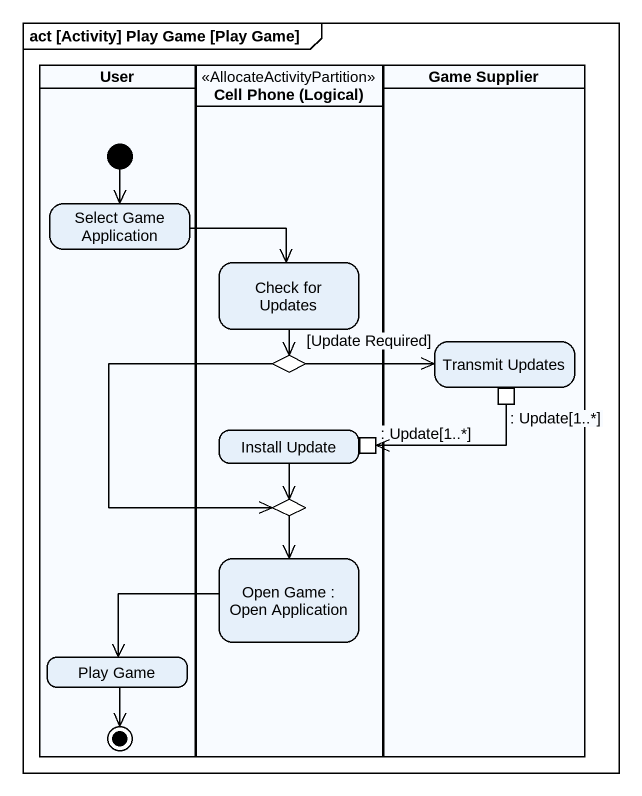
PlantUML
@startuml
mainframe act [Activity] Play Game [Play Game]
hide empty description
state User <<partition>> {
  state "Select Game Application" as Select_Game_Application
  state "Play Game" as Play_Game
  [*] --> Select_Game_Application
  Play_Game --> [*]
}
state "Cell Phone (Logical)" as Cell_Phone_Logical <<AllocateActivityPartition>> {
  state "Check for Updates" as Check_for_Updates
  state choice1 <<choice>>
  state "Install Update" as Install_Update {
    state ": Update[1..*]" as Update_1 <<inputPin>>
  }
  state choice2 <<choice>>
  state "Open Game : Open Application" as Open_Game
}
state "Game Supplier" as Game_Supplier <<partition>> {
  state "Transmit Updates" as Transmit_Updates {
    state ": Update[1..*]" as Update_1_2 <<outputPin>>
  }
}
Select_Game_Application -right-> Check_for_Updates
Check_for_Updates --> choice1
choice1 -right-> Transmit_Updates : [Update Required]
choice1 --> choice2
Install_Update --> choice2
Update_1_2 -left-> Update_1
choice2 --> Open_Game
Open_Game -left-> Play_Game
@enduml
